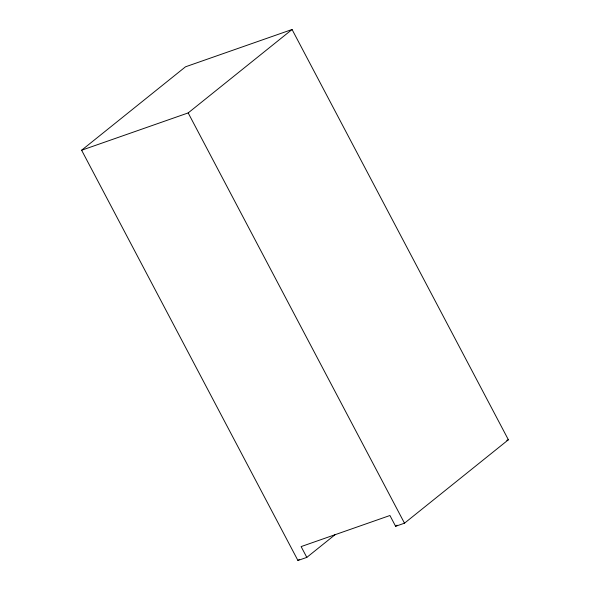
<?xml version="1.0" encoding="UTF-8"?>
<svg xmlns="http://www.w3.org/2000/svg" width="590" height="590" viewBox="0 0 590 590"><rect width="100%" height="100%" fill="white"/><g stroke="black" fill="none" stroke-linecap="round" stroke-linejoin="round"><path stroke-width="0.89" d="M81.619 150.229L185.503 66.81L292.065 29.5L508.381 439.771L404.497 523.19L395.617 526.302L389.924 515.505L301.121 546.591L306.815 557.388L297.935 560.5L81.619 150.229L188.18 112.919L292.065 29.5M297.935 560.5L299.366 559.35M306.815 557.388L335.474 534.378M395.617 526.302L397.048 525.152M506.766 440.339L508.381 439.771M188.18 112.919L404.497 523.19"/></g></svg>
